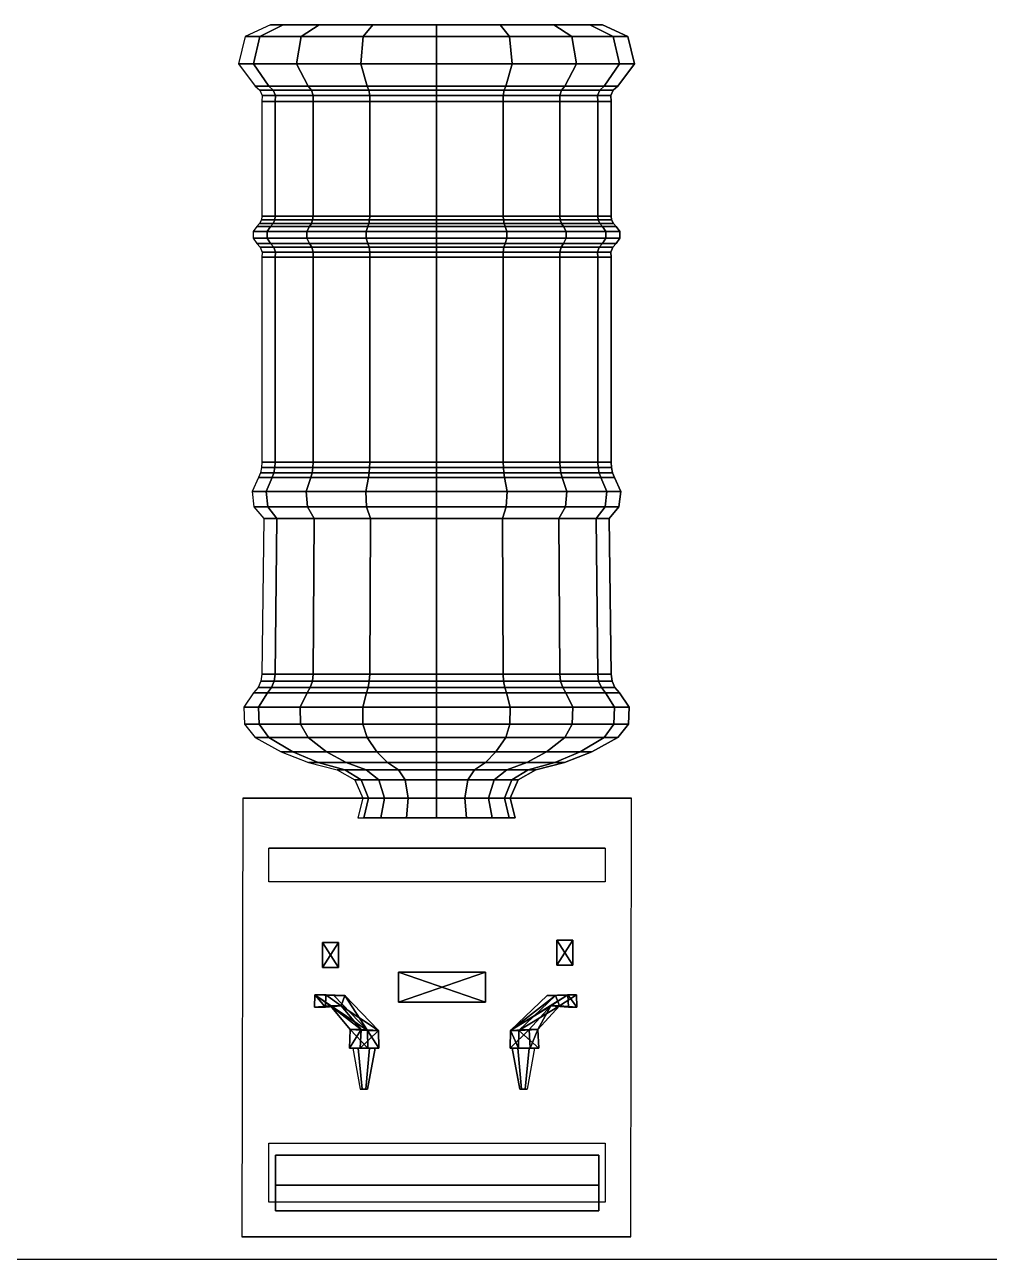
# Model space of a CAD drawing. Header units: inches. Extents: x 11.8 to 54.3, y 10.8 to 35.6.
# Drawn here: x 35.634 to 36.371, y 16.498 to 17.442 of the extents above; entities that cross this region are included whole.
import ezdxf

# ---------------------------------------------------------------- set-up
doc = ezdxf.new("R2010")
doc.units = ezdxf.units.IN
doc.header["$MEASUREMENT"] = 0
doc.layers.add('02', color=2, linetype='Continuous')
doc.layers.add('1', color=1, linetype='Continuous')

msp = doc.modelspace()

# ---------------------------------------------------------------- linework, layer by layer
at = {"layer": '02', "extrusion": (1e-16, 1, 1e-16), "elevation": 16.51542}
msp.add_lwpolyline([(-36.09687, 0.39072), (-36.09687, 0), (-35.79965, 0), (-35.79965, 0.39072)], close=True, dxfattribs=at)
at = {"layer": '02'}
for points, invisible_edges in [([(35.80027, 16.85072, 0.39082), (35.79965, 16.51542, 0.39072), (36.09687, 16.51542, 0.39072)], 12), ([(35.80027, 16.85072, 0.39082), (36.09727, 16.85072, 0.00082), (35.80027, 16.85072, 0.00082)], 1), ([(35.80027, 16.85072, 0.39082), (36.09727, 16.85072, 0.39082), (36.09727, 16.85072, 0.00082)], 12), ([(35.80027, 16.85072, 0.00082), (36.07727, 16.81252, 0.00082), (35.82027, 16.81252, 0.00082)], 13), ([(35.80027, 16.85072, 0.00082), (36.09727, 16.85072, 0.00082), (36.07727, 16.81252, 0.00082)], 14), ([(36.09687, 16.51542, 0.39072), (36.09727, 16.85072, 0.39082), (35.80027, 16.85072, 0.39082)], 12), ([(35.82027, 16.7868, 0.04178), (36.07727, 16.81252, 0.00082), (36.07727, 16.7868, 0.04178)], 1), ([(36.07727, 16.81252, 0.00082), (35.82027, 16.7868, 0.04178), (35.82027, 16.81252, 0.00082)], 1), ([(35.82527, 16.57803, 0.03082), (35.82527, 16.55493, -0.02402), (35.82027, 16.58721, 0.04178)], 14), ([(35.82027, 16.54207, -0.03937), (35.82027, 16.58721, 0.04178), (35.82527, 16.55493, -0.02402)], 14), ([(36.07227, 16.57803, 0.03082), (35.82527, 16.57803, 0.03082), (35.82027, 16.58721, 0.04178)], 14), ([(36.07227, 16.57803, 0.03082), (35.82027, 16.58721, 0.04178), (36.07727, 16.58721, 0.04178)], 13), ([(36.07227, 16.55493, -0.02402), (36.07227, 16.57803, 0.03082), (36.07727, 16.58721, 0.04178)], 14), ([(36.07227, 16.55493, -0.02402), (36.07727, 16.58721, 0.04178), (36.07727, 16.54207, -0.03937)], 13), ([(35.82527, 16.57803, 0.03082), (35.82527, 16.5355, 0.03082), (35.82527, 16.5355, -0.02402)], 12), ([(35.82527, 16.5355, -0.02402), (35.82527, 16.55493, -0.02402), (35.82527, 16.57803, 0.03082)], 12), ([(35.82527, 16.57803, 0.03082), (36.07227, 16.5355, 0.03082), (35.82527, 16.5355, 0.03082)], 1), ([(36.07227, 16.5355, 0.03082), (35.82527, 16.57803, 0.03082), (36.07227, 16.57803, 0.03082)], 1), ([(36.07227, 16.55493, -0.02402), (36.07227, 16.5355, 0.03082), (36.07227, 16.57803, 0.03082)], 1), ([(36.07727, 16.54207, -0.03937), (35.82027, 16.54207, -0.03937), (36.07227, 16.55493, -0.02402)], 14), ([(35.82027, 16.54207, -0.03937), (35.82527, 16.55493, -0.02402), (36.07227, 16.55493, -0.02402)], 13), ([(35.82527, 16.55493, -0.02402), (35.82527, 16.5355, -0.02402), (36.07227, 16.5355, -0.02402)], 12), ([(35.82527, 16.55493, -0.02402), (36.07227, 16.5355, -0.02402), (36.07227, 16.55493, -0.02402)], 1), ([(36.07227, 16.5355, 0.03082), (36.07227, 16.55493, -0.02402), (36.07227, 16.5355, -0.02402)], 1), ([(35.82527, 16.5355, 0.03082), (36.07227, 16.5355, 0.03082), (35.82527, 16.5355, -0.02402)], 2), ([(35.82527, 16.5355, -0.02402), (36.07227, 16.5355, 0.03082), (36.07227, 16.5355, -0.02402)], 1)]:
    msp.add_3dface(points, dxfattribs=dict(at, invisible_edges=invisible_edges))
at = {"layer": '1'}
msp.add_line((33.61524, 16.49834), (53.94144, 16.49834), dxfattribs=at)

# ---------------------------------------------------------------- meshes
mesh = msp.add_polyface(dxfattribs=at)
corners = [(35.87354, 16.72125, 0.03425), (35.87354, 16.72125, 0.05425), (35.87354, 16.74054, 0.03425), (35.87354, 16.74054, 0.05425), (35.86126, 16.72125, 0.03425), (35.86126, 16.72125, 0.05425), (35.86126, 16.74054, 0.05425), (35.86126, 16.74054, 0.03425)]
mesh.append_faces([[corners[k] for k in face] for face in [(2, 1, 0, 0), (2, 4, 7, 7)]], dxfattribs={"vtx0": -1})
mesh.append_faces([[corners[k] for k in face] for face in [(7, 6, 2, 2)]], dxfattribs={"vtx1": -1})
mesh.append_faces([[corners[k] for k in face] for face in [(2, 3, 1, 1), (1, 5, 4, 4), (4, 0, 1, 1), (4, 5, 6, 6), (6, 7, 4, 4), (6, 3, 2, 2), (2, 0, 4, 4), (1, 3, 6, 6), (6, 5, 1, 1)]], dxfattribs={"vtx2": -1, "vtx3": -1})
mesh = msp.add_polyface(dxfattribs=at)
corners = [(36.05252, 16.723, 0.05425), (36.05252, 16.74229, 0.05425), (36.05252, 16.74229, 0.03425), (36.05252, 16.723, 0.03425), (36.04024, 16.723, 0.03425), (36.04024, 16.723, 0.05425), (36.04024, 16.74229, 0.03425), (36.04024, 16.74229, 0.05425)]
mesh.append_faces([[corners[k] for k in face] for face in [(4, 7, 6, 6)]], dxfattribs={"vtx0": -1})
mesh.append_faces([[corners[k] for k in face] for face in [(3, 0, 4, 4), (5, 0, 7, 7)]], dxfattribs={"vtx1": -1})
mesh.append_faces([[corners[k] for k in face] for face in [(2, 1, 0, 0), (0, 3, 2, 2), (0, 5, 4, 4), (4, 5, 7, 7), (7, 1, 2, 2), (2, 6, 7, 7), (2, 3, 4, 4), (4, 6, 2, 2), (0, 1, 7, 7)]], dxfattribs={"vtx2": -1, "vtx3": -1})
mesh = msp.add_polyface(dxfattribs=at)
corners = [(35.98584, 16.69494, 0.05844), (35.98584, 16.71774, 0.05844), (35.98584, 16.71774, 0.03844), (35.98584, 16.69494, 0.03844), (35.91917, 16.69494, 0.03844), (35.91917, 16.69494, 0.05844), (35.91917, 16.71774, 0.03844), (35.91917, 16.71774, 0.05844)]
mesh.append_faces([[corners[k] for k in face] for face in [(4, 7, 6, 6)]], dxfattribs={"vtx0": -1})
mesh.append_faces([[corners[k] for k in face] for face in [(3, 0, 4, 4), (5, 0, 7, 7)]], dxfattribs={"vtx1": -1})
mesh.append_faces([[corners[k] for k in face] for face in [(2, 1, 0, 0), (0, 3, 2, 2), (0, 5, 4, 4), (4, 5, 7, 7), (7, 1, 2, 2), (2, 6, 7, 7), (2, 3, 4, 4), (4, 6, 2, 2), (0, 1, 7, 7)]], dxfattribs={"vtx2": -1, "vtx3": -1})
mesh = msp.add_polyface(dxfattribs=at)
corners = [(35.89006, 16.65982, 0.02763), (35.88176, 16.65982, 0.03949), (35.90422, 16.65982, 0.03754), (35.89592, 16.65982, 0.0494), (35.89071, 16.67388, 0.0281), (35.88242, 16.67388, 0.03995), (35.86727, 16.69196, 0.02935), (35.87557, 16.69196, 0.0175), (35.86338, 16.69115, 0.00897), (35.85509, 16.69115, 0.02083), (35.86371, 16.70039, 0.0092), (35.85542, 16.70039, 0.02106), (35.8782, 16.69999, 0.01934), (35.86991, 16.69999, 0.0312), (35.89559, 16.67308, 0.04917), (35.90389, 16.67308, 0.03731)]
mesh.append_faces([[corners[k] for k in face] for face in [(2, 1, 0, 0), (8, 11, 10, 10)]], dxfattribs={"vtx0": -1})
mesh.append_faces([[corners[k] for k in face] for face in [(6, 14, 11, 11)]], dxfattribs={"vtx0": -1, "vtx1": -1, "vtx2": -1, "vtx3": -1})
mesh.append_faces([[corners[k] for k in face] for face in [(7, 12, 15, 15), (7, 10, 12, 12), (5, 3, 14, 14)]], dxfattribs={"vtx0": -1, "vtx2": -1, "vtx3": -1})
mesh.append_faces([[corners[k] for k in face] for face in [(7, 6, 8, 8), (15, 14, 2, 2)]], dxfattribs={"vtx1": -1})
mesh.append_faces([[corners[k] for k in face] for face in [(0, 4, 15, 15), (4, 7, 15, 15), (6, 5, 14, 14)]], dxfattribs={"vtx1": -1, "vtx2": -1, "vtx3": -1})
mesh.append_faces([[corners[k] for k in face] for face in [(2, 3, 1, 1), (1, 5, 4, 4), (4, 0, 1, 1), (4, 5, 6, 6), (6, 7, 4, 4), (6, 9, 8, 8), (8, 9, 11, 11), (11, 13, 12, 12), (12, 10, 11, 11), (12, 13, 14, 14), (14, 15, 12, 12), (14, 3, 2, 2), (15, 2, 0, 0), (7, 8, 10, 10), (11, 9, 6, 6), (14, 13, 11, 11), (5, 1, 3, 3)]], dxfattribs={"vtx2": -1, "vtx3": -1})
mesh = msp.add_polyface(dxfattribs=at)
corners = [(36.02642, 16.65982, 0.0405), (36.01995, 16.65982, 0.02756), (36.01096, 16.65982, 0.04823), (36.00449, 16.65982, 0.03529), (36.0257, 16.67388, 0.04086), (36.01923, 16.67388, 0.02792), (36.03577, 16.69196, 0.01965), (36.04224, 16.69196, 0.0326), (36.05554, 16.69115, 0.02595), (36.04907, 16.69115, 0.01301), (36.05518, 16.70039, 0.02613), (36.04871, 16.70039, 0.01319), (36.03936, 16.69999, 0.03403), (36.03289, 16.69999, 0.02109), (36.00485, 16.67308, 0.03511), (36.01132, 16.67308, 0.04805)]
mesh.append_faces([[corners[k] for k in face] for face in [(2, 1, 0, 0), (8, 11, 10, 10)]], dxfattribs={"vtx0": -1})
mesh.append_faces([[corners[k] for k in face] for face in [(6, 14, 11, 11)]], dxfattribs={"vtx0": -1, "vtx1": -1, "vtx2": -1, "vtx3": -1})
mesh.append_faces([[corners[k] for k in face] for face in [(7, 12, 15, 15), (7, 10, 12, 12), (5, 3, 14, 14)]], dxfattribs={"vtx0": -1, "vtx2": -1, "vtx3": -1})
mesh.append_faces([[corners[k] for k in face] for face in [(7, 6, 8, 8), (15, 14, 2, 2)]], dxfattribs={"vtx1": -1})
mesh.append_faces([[corners[k] for k in face] for face in [(0, 4, 15, 15), (4, 7, 15, 15), (6, 5, 14, 14)]], dxfattribs={"vtx1": -1, "vtx2": -1, "vtx3": -1})
mesh.append_faces([[corners[k] for k in face] for face in [(2, 3, 1, 1), (1, 5, 4, 4), (4, 0, 1, 1), (4, 5, 6, 6), (6, 7, 4, 4), (6, 9, 8, 8), (8, 9, 11, 11), (11, 13, 12, 12), (12, 10, 11, 11), (12, 13, 14, 14), (14, 15, 12, 12), (14, 3, 2, 2), (15, 2, 0, 0), (7, 8, 10, 10), (11, 9, 6, 6), (14, 13, 11, 11), (5, 1, 3, 3)]], dxfattribs={"vtx2": -1, "vtx3": -1})
mesh = msp.add_polymesh((9, 9), dxfattribs=at)
for k, corner in enumerate([(35.9483, 17.44185, 0.26377), (35.82148, 17.44185, 0.26377), (35.80217, 17.43272, 0.26377), (35.79699, 17.412, 0.26377), (35.80972, 17.39485, 0.26377), (35.81319, 17.39186, 0.26377), (35.81505, 17.38768, 0.26377), (35.81494, 17.3831, 0.26377), (35.81494, 17.29558, 0.26377), (35.9483, 17.44185, 0.26377), (35.83113, 17.44185, 0.21524), (35.8133, 17.43272, 0.20785), (35.80851, 17.412, 0.20587), (35.82027, 17.39485, 0.21074), (35.82347, 17.39186, 0.21207), (35.82519, 17.38768, 0.21278), (35.8251, 17.3831, 0.21274), (35.8251, 17.29558, 0.21274), (35.9483, 17.44185, 0.26377), (35.85862, 17.44185, 0.17409), (35.84497, 17.43272, 0.16044), (35.84131, 17.412, 0.15678), (35.85031, 17.39485, 0.16578), (35.85276, 17.39186, 0.16823), (35.85408, 17.38768, 0.16955), (35.854, 17.3831, 0.16947), (35.854, 17.29558, 0.16947), (35.9483, 17.44185, 0.26377), (35.89977, 17.44185, 0.1466), (35.89238, 17.43272, 0.12877), (35.8904, 17.412, 0.12398), (35.89527, 17.39485, 0.13574), (35.8966, 17.39186, 0.13894), (35.89731, 17.38768, 0.14066), (35.89727, 17.3831, 0.14056), (35.89727, 17.29558, 0.14056), (35.9483, 17.44185, 0.26377), (35.9483, 17.44185, 0.13695), (35.9483, 17.43272, 0.11764), (35.9483, 17.412, 0.11246), (35.9483, 17.39485, 0.12519), (35.9483, 17.39186, 0.12866), (35.9483, 17.38768, 0.13052), (35.9483, 17.3831, 0.13041), (35.9483, 17.29558, 0.13041), (35.9483, 17.44185, 0.26377), (35.99684, 17.44185, 0.1466), (36.00422, 17.43272, 0.12877), (36.00621, 17.412, 0.12398), (36.00134, 17.39485, 0.13574), (36.00001, 17.39186, 0.13894), (35.9993, 17.38768, 0.14066), (35.99934, 17.3831, 0.14056), (35.99934, 17.29558, 0.14056), (35.9483, 17.44185, 0.26377), (36.03798, 17.44185, 0.17409), (36.05163, 17.43272, 0.16044), (36.0553, 17.412, 0.15678), (36.0463, 17.39485, 0.16578), (36.04384, 17.39186, 0.16823), (36.04253, 17.38768, 0.16955), (36.0426, 17.3831, 0.16947), (36.0426, 17.29558, 0.16947), (35.9483, 17.44185, 0.26377), (36.06547, 17.44185, 0.21524), (36.08331, 17.43272, 0.20785), (36.0881, 17.412, 0.20587), (36.07634, 17.39485, 0.21074), (36.07313, 17.39186, 0.21207), (36.07141, 17.38768, 0.21278), (36.07151, 17.3831, 0.21274), (36.07151, 17.29558, 0.21274), (35.9483, 17.44185, 0.26377), (36.07513, 17.44185, 0.26377), (36.09443, 17.43272, 0.26377), (36.09962, 17.412, 0.26377), (36.08689, 17.39485, 0.26377), (36.08342, 17.39186, 0.26377), (36.08156, 17.38768, 0.26377), (36.08166, 17.3831, 0.26377), (36.08166, 17.29558, 0.26377)]):
    mesh.set_mesh_vertex(divmod(k, 9), corner)
mesh = msp.add_polymesh((8, 9), dxfattribs=at)
for k, corner in enumerate([(35.9483, 17.44185, 0.26377), (36.07513, 17.44185, 0.26377), (36.09443, 17.43272, 0.26377), (36.09962, 17.412, 0.26377), (36.08689, 17.39485, 0.26377), (36.08342, 17.39186, 0.26377), (36.08156, 17.38768, 0.26377), (36.08166, 17.3831, 0.26377), (36.08166, 17.29558, 0.26377), (35.9483, 17.44185, 0.26377), (36.06547, 17.44185, 0.31231), (36.08331, 17.43272, 0.31969), (36.0881, 17.412, 0.32168), (36.07634, 17.39485, 0.31681), (36.07313, 17.39186, 0.31548), (36.07141, 17.38768, 0.31477), (36.07151, 17.3831, 0.31481), (36.07151, 17.29558, 0.31481), (35.9483, 17.44185, 0.26377), (36.03798, 17.44185, 0.35345), (36.05163, 17.43272, 0.3671), (36.0553, 17.412, 0.37077), (36.0463, 17.39485, 0.36177), (36.04384, 17.39186, 0.35931), (36.04253, 17.38768, 0.358), (36.0426, 17.3831, 0.35807), (36.0426, 17.29558, 0.35807), (35.9483, 17.44185, 0.26377), (35.99684, 17.44185, 0.38094), (36.00422, 17.43272, 0.39878), (36.00621, 17.412, 0.40357), (36.00134, 17.39485, 0.39181), (36.00001, 17.39186, 0.3886), (35.9993, 17.38768, 0.38688), (35.99934, 17.3831, 0.38698), (35.99934, 17.29558, 0.38698), (35.9483, 17.44185, 0.26377), (35.9483, 17.44185, 0.3906), (35.9483, 17.43272, 0.4099), (35.9483, 17.412, 0.41509), (35.9483, 17.39485, 0.40236), (35.9483, 17.39186, 0.39889), (35.9483, 17.38768, 0.39703), (35.9483, 17.3831, 0.39713), (35.9483, 17.29558, 0.39713), (35.9483, 17.44185, 0.26377), (35.89977, 17.44185, 0.38094), (35.89238, 17.43272, 0.39878), (35.8904, 17.412, 0.40357), (35.89527, 17.39485, 0.39181), (35.8966, 17.39186, 0.3886), (35.89731, 17.38768, 0.38688), (35.89727, 17.3831, 0.38698), (35.89727, 17.29558, 0.38698), (35.9483, 17.44185, 0.26377), (35.85862, 17.44185, 0.35345), (35.84497, 17.43272, 0.3671), (35.84131, 17.412, 0.37077), (35.85031, 17.39485, 0.36177), (35.85276, 17.39186, 0.35931), (35.85408, 17.38768, 0.358), (35.854, 17.3831, 0.35807), (35.854, 17.29558, 0.35807), (35.9483, 17.44185, 0.26377), (35.83113, 17.44185, 0.31231), (35.8133, 17.43272, 0.31969), (35.80851, 17.412, 0.32168), (35.82027, 17.39485, 0.31681), (35.82347, 17.39186, 0.31548), (35.82519, 17.38768, 0.31477), (35.8251, 17.3831, 0.31481), (35.8251, 17.29558, 0.31481)]):
    mesh.set_mesh_vertex(divmod(k, 9), corner)
mesh = msp.add_polymesh((9, 9), dxfattribs=at)
for k, corner in enumerate([(35.81494, 17.29558, 0.26377), (35.81448, 17.2926, 0.26377), (35.81313, 17.2899, 0.26377), (35.81102, 17.28774, 0.26377), (35.80814, 17.28369, 0.26377), (35.80814, 17.27873, 0.26377), (35.81102, 17.27468, 0.26377), (35.81365, 17.27179, 0.26377), (35.81502, 17.26813, 0.26377), (35.8251, 17.29558, 0.21274), (35.82467, 17.2926, 0.21256), (35.82342, 17.2899, 0.21204), (35.82147, 17.28774, 0.21124), (35.81881, 17.28369, 0.21014), (35.81881, 17.27873, 0.21014), (35.82147, 17.27468, 0.21124), (35.8239, 17.27179, 0.21224), (35.82517, 17.26813, 0.21277), (35.854, 17.29558, 0.16947), (35.85368, 17.2926, 0.16914), (35.85272, 17.2899, 0.16819), (35.85123, 17.28774, 0.1667), (35.8492, 17.28369, 0.16466), (35.8492, 17.27873, 0.16466), (35.85123, 17.27468, 0.1667), (35.85309, 17.27179, 0.16856), (35.85406, 17.26813, 0.16953), (35.89727, 17.29558, 0.14056), (35.89709, 17.2926, 0.14014), (35.89657, 17.2899, 0.13889), (35.89577, 17.28774, 0.13694), (35.89467, 17.28369, 0.13428), (35.89467, 17.27873, 0.13428), (35.89577, 17.27468, 0.13694), (35.89677, 17.27179, 0.13937), (35.8973, 17.26813, 0.14064), (35.9483, 17.29558, 0.13041), (35.9483, 17.2926, 0.12995), (35.9483, 17.2899, 0.1286), (35.9483, 17.28774, 0.12649), (35.9483, 17.28369, 0.12361), (35.9483, 17.27873, 0.12361), (35.9483, 17.27468, 0.12649), (35.9483, 17.27179, 0.12912), (35.9483, 17.26813, 0.13049), (35.99934, 17.29558, 0.14056), (35.99952, 17.2926, 0.14014), (36.00003, 17.2899, 0.13889), (36.00084, 17.28774, 0.13694), (36.00194, 17.28369, 0.13428), (36.00194, 17.27873, 0.13428), (36.00084, 17.27468, 0.13694), (35.99983, 17.27179, 0.13937), (35.99931, 17.26813, 0.14064), (36.0426, 17.29558, 0.16947), (36.04293, 17.2926, 0.16914), (36.04389, 17.2899, 0.16819), (36.04537, 17.28774, 0.1667), (36.04741, 17.28369, 0.16466), (36.04741, 17.27873, 0.16466), (36.04537, 17.27468, 0.1667), (36.04352, 17.27179, 0.16856), (36.04255, 17.26813, 0.16953), (36.07151, 17.29558, 0.21274), (36.07194, 17.2926, 0.21256), (36.07319, 17.2899, 0.21204), (36.07513, 17.28774, 0.21124), (36.07779, 17.28369, 0.21014), (36.07779, 17.27873, 0.21014), (36.07513, 17.27468, 0.21124), (36.07271, 17.27179, 0.21224), (36.07144, 17.26813, 0.21277), (36.08166, 17.29558, 0.26377), (36.08213, 17.2926, 0.26377), (36.08348, 17.2899, 0.26377), (36.08558, 17.28774, 0.26377), (36.08846, 17.28369, 0.26377), (36.08846, 17.27873, 0.26377), (36.08558, 17.27468, 0.26377), (36.08296, 17.27179, 0.26377), (36.08158, 17.26813, 0.26377)]):
    mesh.set_mesh_vertex(divmod(k, 9), corner)
mesh = msp.add_polymesh((8, 9), dxfattribs=at)
for k, corner in enumerate([(36.08166, 17.29558, 0.26377), (36.08213, 17.2926, 0.26377), (36.08348, 17.2899, 0.26377), (36.08558, 17.28774, 0.26377), (36.08846, 17.28369, 0.26377), (36.08846, 17.27873, 0.26377), (36.08558, 17.27468, 0.26377), (36.08296, 17.27179, 0.26377), (36.08158, 17.26813, 0.26377), (36.07151, 17.29558, 0.31481), (36.07194, 17.2926, 0.31498), (36.07319, 17.2899, 0.3155), (36.07513, 17.28774, 0.31631), (36.07779, 17.28369, 0.31741), (36.07779, 17.27873, 0.31741), (36.07513, 17.27468, 0.31631), (36.07271, 17.27179, 0.3153), (36.07144, 17.26813, 0.31478), (36.0426, 17.29558, 0.35807), (36.04293, 17.2926, 0.3584), (36.04389, 17.2899, 0.35935), (36.04537, 17.28774, 0.36084), (36.04741, 17.28369, 0.36288), (36.04741, 17.27873, 0.36288), (36.04537, 17.27468, 0.36084), (36.04352, 17.27179, 0.35899), (36.04255, 17.26813, 0.35802), (35.99934, 17.29558, 0.38698), (35.99952, 17.2926, 0.38741), (36.00003, 17.2899, 0.38866), (36.00084, 17.28774, 0.3906), (36.00194, 17.28369, 0.39326), (36.00194, 17.27873, 0.39326), (36.00084, 17.27468, 0.3906), (35.99983, 17.27179, 0.38817), (35.99931, 17.26813, 0.38691), (35.9483, 17.29558, 0.39713), (35.9483, 17.2926, 0.3976), (35.9483, 17.2899, 0.39895), (35.9483, 17.28774, 0.40105), (35.9483, 17.28369, 0.40393), (35.9483, 17.27873, 0.40393), (35.9483, 17.27468, 0.40105), (35.9483, 17.27179, 0.39842), (35.9483, 17.26813, 0.39705), (35.89727, 17.29558, 0.38698), (35.89709, 17.2926, 0.38741), (35.89657, 17.2899, 0.38866), (35.89577, 17.28774, 0.3906), (35.89467, 17.28369, 0.39326), (35.89467, 17.27873, 0.39326), (35.89577, 17.27468, 0.3906), (35.89677, 17.27179, 0.38817), (35.8973, 17.26813, 0.38691), (35.854, 17.29558, 0.35807), (35.85368, 17.2926, 0.3584), (35.85272, 17.2899, 0.35935), (35.85123, 17.28774, 0.36084), (35.8492, 17.28369, 0.36288), (35.8492, 17.27873, 0.36288), (35.85123, 17.27468, 0.36084), (35.85309, 17.27179, 0.35899), (35.85406, 17.26813, 0.35802), (35.8251, 17.29558, 0.31481), (35.82467, 17.2926, 0.31498), (35.82342, 17.2899, 0.3155), (35.82147, 17.28774, 0.31631), (35.81881, 17.28369, 0.31741), (35.81881, 17.27873, 0.31741), (35.82147, 17.27468, 0.31631), (35.8239, 17.27179, 0.3153), (35.82517, 17.26813, 0.31478)]):
    mesh.set_mesh_vertex(divmod(k, 9), corner)
mesh = msp.add_polymesh((9, 9), dxfattribs=at)
for k, corner in enumerate([(35.81502, 17.26813, 0.26377), (35.81494, 17.26423, 0.26377), (35.81494, 17.10748, 0.26377), (35.81465, 17.10345, 0.26377), (35.81377, 17.0995, 0.26377), (35.81233, 17.09572, 0.26377), (35.8074, 17.08509, 0.26377), (35.80885, 17.07346, 0.26377), (35.81625, 17.06438, 0.26377), (35.82517, 17.26813, 0.21277), (35.8251, 17.26423, 0.21274), (35.8251, 17.10748, 0.21274), (35.82482, 17.10345, 0.21263), (35.82401, 17.0995, 0.21229), (35.82268, 17.09572, 0.21174), (35.81812, 17.08509, 0.20985), (35.81946, 17.07346, 0.21041), (35.8263, 17.06438, 0.21324), (35.85406, 17.26813, 0.16953), (35.854, 17.26423, 0.16947), (35.854, 17.10748, 0.16947), (35.8538, 17.10345, 0.16927), (35.85318, 17.0995, 0.16864), (35.85216, 17.09572, 0.16763), (35.84867, 17.08509, 0.16414), (35.84969, 17.07346, 0.16516), (35.85493, 17.06438, 0.1704), (35.8973, 17.26813, 0.14064), (35.89727, 17.26423, 0.14056), (35.89727, 17.10748, 0.14056), (35.89716, 17.10345, 0.14029), (35.89682, 17.0995, 0.13948), (35.89627, 17.09572, 0.13815), (35.89438, 17.08509, 0.13359), (35.89494, 17.07346, 0.13493), (35.89777, 17.06438, 0.14177), (35.9483, 17.26813, 0.13049), (35.9483, 17.26423, 0.13041), (35.9483, 17.10748, 0.13041), (35.9483, 17.10345, 0.13012), (35.9483, 17.0995, 0.12924), (35.9483, 17.09572, 0.1278), (35.9483, 17.08509, 0.12286), (35.9483, 17.07346, 0.12432), (35.9483, 17.06438, 0.13172), (35.99931, 17.26813, 0.14064), (35.99934, 17.26423, 0.14056), (35.99934, 17.10748, 0.14056), (35.99945, 17.10345, 0.14029), (35.99979, 17.0995, 0.13948), (36.00034, 17.09572, 0.13815), (36.00223, 17.08509, 0.13359), (36.00167, 17.07346, 0.13493), (35.99884, 17.06438, 0.14177), (36.04255, 17.26813, 0.16953), (36.0426, 17.26423, 0.16947), (36.0426, 17.10748, 0.16947), (36.04281, 17.10345, 0.16927), (36.04343, 17.0995, 0.16864), (36.04445, 17.09572, 0.16763), (36.04794, 17.08509, 0.16414), (36.04691, 17.07346, 0.16516), (36.04168, 17.06438, 0.1704), (36.07144, 17.26813, 0.21277), (36.07151, 17.26423, 0.21274), (36.07151, 17.10748, 0.21274), (36.07178, 17.10345, 0.21263), (36.07259, 17.0995, 0.21229), (36.07393, 17.09572, 0.21174), (36.07849, 17.08509, 0.20985), (36.07714, 17.07346, 0.21041), (36.0703, 17.06438, 0.21324), (36.08158, 17.26813, 0.26377), (36.08166, 17.26423, 0.26377), (36.08166, 17.10748, 0.26377), (36.08196, 17.10345, 0.26377), (36.08283, 17.0995, 0.26377), (36.08428, 17.09572, 0.26377), (36.08921, 17.08509, 0.26377), (36.08776, 17.07346, 0.26377), (36.08036, 17.06438, 0.26377)]):
    mesh.set_mesh_vertex(divmod(k, 9), corner)
mesh = msp.add_polymesh((8, 9), dxfattribs=at)
for k, corner in enumerate([(36.08158, 17.26813, 0.26377), (36.08166, 17.26423, 0.26377), (36.08166, 17.10748, 0.26377), (36.08196, 17.10345, 0.26377), (36.08283, 17.0995, 0.26377), (36.08428, 17.09572, 0.26377), (36.08921, 17.08509, 0.26377), (36.08776, 17.07346, 0.26377), (36.08036, 17.06438, 0.26377), (36.07144, 17.26813, 0.31478), (36.07151, 17.26423, 0.31481), (36.07151, 17.10748, 0.31481), (36.07178, 17.10345, 0.31492), (36.07259, 17.0995, 0.31526), (36.07393, 17.09572, 0.31581), (36.07849, 17.08509, 0.3177), (36.07714, 17.07346, 0.31714), (36.0703, 17.06438, 0.31431), (36.04255, 17.26813, 0.35802), (36.0426, 17.26423, 0.35807), (36.0426, 17.10748, 0.35807), (36.04281, 17.10345, 0.35828), (36.04343, 17.0995, 0.3589), (36.04445, 17.09572, 0.35992), (36.04794, 17.08509, 0.36341), (36.04691, 17.07346, 0.36238), (36.04168, 17.06438, 0.35715), (35.99931, 17.26813, 0.38691), (35.99934, 17.26423, 0.38698), (35.99934, 17.10748, 0.38698), (35.99945, 17.10345, 0.38725), (35.99979, 17.0995, 0.38806), (36.00034, 17.09572, 0.3894), (36.00223, 17.08509, 0.39395), (36.00167, 17.07346, 0.39261), (35.99884, 17.06438, 0.38577), (35.9483, 17.26813, 0.39705), (35.9483, 17.26423, 0.39713), (35.9483, 17.10748, 0.39713), (35.9483, 17.10345, 0.39743), (35.9483, 17.0995, 0.3983), (35.9483, 17.09572, 0.39975), (35.9483, 17.08509, 0.40468), (35.9483, 17.07346, 0.40323), (35.9483, 17.06438, 0.39582), (35.8973, 17.26813, 0.38691), (35.89727, 17.26423, 0.38698), (35.89727, 17.10748, 0.38698), (35.89716, 17.10345, 0.38725), (35.89682, 17.0995, 0.38806), (35.89627, 17.09572, 0.3894), (35.89438, 17.08509, 0.39395), (35.89494, 17.07346, 0.39261), (35.89777, 17.06438, 0.38577), (35.85406, 17.26813, 0.35802), (35.854, 17.26423, 0.35807), (35.854, 17.10748, 0.35807), (35.8538, 17.10345, 0.35828), (35.85318, 17.0995, 0.3589), (35.85216, 17.09572, 0.35992), (35.84867, 17.08509, 0.36341), (35.84969, 17.07346, 0.36238), (35.85493, 17.06438, 0.35715), (35.82517, 17.26813, 0.31478), (35.8251, 17.26423, 0.31481), (35.8251, 17.10748, 0.31481), (35.82482, 17.10345, 0.31492), (35.82401, 17.0995, 0.31526), (35.82268, 17.09572, 0.31581), (35.81812, 17.08509, 0.3177), (35.81946, 17.07346, 0.31714), (35.8263, 17.06438, 0.31431)]):
    mesh.set_mesh_vertex(divmod(k, 9), corner)
mesh = msp.add_polymesh((9, 9), dxfattribs=at)
for k, corner in enumerate([(35.81625, 17.06438, 0.26377), (35.81494, 16.94551, 0.26377), (35.81418, 16.94016, 0.26377), (35.81194, 16.93523, 0.26377), (35.80841, 16.93114, 0.26377), (35.80102, 16.92038, 0.26377), (35.80152, 16.90734, 0.26377), (35.80972, 16.89718, 0.26377), (35.82949, 16.8862, 0.26377), (35.8263, 17.06438, 0.21324), (35.8251, 16.94551, 0.21274), (35.82439, 16.94016, 0.21244), (35.82232, 16.93523, 0.21159), (35.81906, 16.93114, 0.21024), (35.81223, 16.92038, 0.20741), (35.81269, 16.90734, 0.2076), (35.82027, 16.89718, 0.21074), (35.83853, 16.8862, 0.2183), (35.85493, 17.06438, 0.1704), (35.854, 16.94551, 0.16947), (35.85346, 16.94016, 0.16893), (35.85188, 16.93523, 0.16735), (35.84938, 16.93114, 0.16485), (35.84416, 16.92038, 0.15963), (35.84451, 16.90734, 0.15998), (35.85031, 16.89718, 0.16578), (35.86429, 16.8862, 0.17976), (35.89777, 17.06438, 0.14177), (35.89727, 16.94551, 0.14056), (35.89698, 16.94016, 0.13986), (35.89612, 16.93523, 0.13779), (35.89477, 16.93114, 0.13453), (35.89194, 16.92038, 0.1277), (35.89213, 16.90734, 0.12816), (35.89527, 16.89718, 0.13574), (35.90283, 16.8862, 0.154), (35.9483, 17.06438, 0.13172), (35.9483, 16.94551, 0.13041), (35.9483, 16.94016, 0.12965), (35.9483, 16.93523, 0.12741), (35.9483, 16.93114, 0.12388), (35.9483, 16.92038, 0.11649), (35.9483, 16.90734, 0.11699), (35.9483, 16.89718, 0.12519), (35.9483, 16.8862, 0.14496), (35.99884, 17.06438, 0.14177), (35.99934, 16.94551, 0.14056), (35.99963, 16.94016, 0.13986), (36.00049, 16.93523, 0.13779), (36.00184, 16.93114, 0.13453), (36.00467, 16.92038, 0.1277), (36.00447, 16.90734, 0.12816), (36.00134, 16.89718, 0.13574), (35.99377, 16.8862, 0.154), (36.04168, 17.06438, 0.1704), (36.0426, 16.94551, 0.16947), (36.04314, 16.94016, 0.16893), (36.04473, 16.93523, 0.16735), (36.04722, 16.93114, 0.16485), (36.05245, 16.92038, 0.15963), (36.05209, 16.90734, 0.15998), (36.0463, 16.89718, 0.16578), (36.03232, 16.8862, 0.17976), (36.0703, 17.06438, 0.21324), (36.07151, 16.94551, 0.21274), (36.07222, 16.94016, 0.21244), (36.07429, 16.93523, 0.21159), (36.07755, 16.93114, 0.21024), (36.08438, 16.92038, 0.20741), (36.08391, 16.90734, 0.2076), (36.07634, 16.89718, 0.21074), (36.05807, 16.8862, 0.2183), (36.08036, 17.06438, 0.26377), (36.08166, 16.94551, 0.26377), (36.08243, 16.94016, 0.26377), (36.08467, 16.93523, 0.26377), (36.0882, 16.93114, 0.26377), (36.09559, 16.92038, 0.26377), (36.09509, 16.90734, 0.26377), (36.08689, 16.89718, 0.26377), (36.06712, 16.8862, 0.26377)]):
    mesh.set_mesh_vertex(divmod(k, 9), corner)
mesh = msp.add_polymesh((8, 9), dxfattribs=at)
for k, corner in enumerate([(36.08036, 17.06438, 0.26377), (36.08166, 16.94551, 0.26377), (36.08243, 16.94016, 0.26377), (36.08467, 16.93523, 0.26377), (36.0882, 16.93114, 0.26377), (36.09559, 16.92038, 0.26377), (36.09509, 16.90734, 0.26377), (36.08689, 16.89718, 0.26377), (36.06712, 16.8862, 0.26377), (36.0703, 17.06438, 0.31431), (36.07151, 16.94551, 0.31481), (36.07222, 16.94016, 0.3151), (36.07429, 16.93523, 0.31596), (36.07755, 16.93114, 0.31731), (36.08438, 16.92038, 0.32014), (36.08391, 16.90734, 0.31994), (36.07634, 16.89718, 0.31681), (36.05807, 16.8862, 0.30924), (36.04168, 17.06438, 0.35715), (36.0426, 16.94551, 0.35807), (36.04314, 16.94016, 0.35861), (36.04473, 16.93523, 0.3602), (36.04722, 16.93114, 0.36269), (36.05245, 16.92038, 0.36792), (36.05209, 16.90734, 0.36756), (36.0463, 16.89718, 0.36177), (36.03232, 16.8862, 0.34779), (35.99884, 17.06438, 0.38577), (35.99934, 16.94551, 0.38698), (35.99963, 16.94016, 0.38769), (36.00049, 16.93523, 0.38976), (36.00184, 16.93114, 0.39302), (36.00467, 16.92038, 0.39985), (36.00447, 16.90734, 0.39938), (36.00134, 16.89718, 0.39181), (35.99377, 16.8862, 0.37354), (35.9483, 17.06438, 0.39582), (35.9483, 16.94551, 0.39713), (35.9483, 16.94016, 0.3979), (35.9483, 16.93523, 0.40014), (35.9483, 16.93114, 0.40367), (35.9483, 16.92038, 0.41106), (35.9483, 16.90734, 0.41055), (35.9483, 16.89718, 0.40236), (35.9483, 16.8862, 0.38259), (35.89777, 17.06438, 0.38577), (35.89727, 16.94551, 0.38698), (35.89698, 16.94016, 0.38769), (35.89612, 16.93523, 0.38976), (35.89477, 16.93114, 0.39302), (35.89194, 16.92038, 0.39985), (35.89213, 16.90734, 0.39938), (35.89527, 16.89718, 0.39181), (35.90283, 16.8862, 0.37354), (35.85493, 17.06438, 0.35715), (35.854, 16.94551, 0.35807), (35.85346, 16.94016, 0.35861), (35.85188, 16.93523, 0.3602), (35.84938, 16.93114, 0.36269), (35.84416, 16.92038, 0.36792), (35.84451, 16.90734, 0.36756), (35.85031, 16.89718, 0.36177), (35.86429, 16.8862, 0.34779), (35.8263, 17.06438, 0.31431), (35.8251, 16.94551, 0.31481), (35.82439, 16.94016, 0.3151), (35.82232, 16.93523, 0.31596), (35.81906, 16.93114, 0.31731), (35.81223, 16.92038, 0.32014), (35.81269, 16.90734, 0.31994), (35.82027, 16.89718, 0.31681), (35.83853, 16.8862, 0.30924)]):
    mesh.set_mesh_vertex(divmod(k, 9), corner)
mesh = msp.add_polymesh((9, 6), dxfattribs=at)
for k, corner in enumerate([(35.82949, 16.8862, 0.26377), (35.85052, 16.87788, 0.26377), (35.87245, 16.87236, 0.26377), (35.88589, 16.86485, 0.26377), (35.89195, 16.8507, 0.26377), (35.88813, 16.83578, 0.26377), (35.83853, 16.8862, 0.2183), (35.85796, 16.87788, 0.22635), (35.87822, 16.87236, 0.23474), (35.89064, 16.86485, 0.23989), (35.89624, 16.8507, 0.24221), (35.89271, 16.83578, 0.24075), (35.86429, 16.8862, 0.17976), (35.87916, 16.87788, 0.19463), (35.89466, 16.87236, 0.21013), (35.90417, 16.86485, 0.21964), (35.90846, 16.8507, 0.22393), (35.90575, 16.83578, 0.22122), (35.90283, 16.8862, 0.154), (35.91088, 16.87788, 0.17343), (35.91927, 16.87236, 0.19369), (35.92442, 16.86485, 0.20611), (35.92674, 16.8507, 0.21171), (35.92528, 16.83578, 0.20818), (35.9483, 16.8862, 0.14496), (35.9483, 16.87788, 0.16599), (35.9483, 16.87236, 0.18792), (35.9483, 16.86485, 0.20136), (35.9483, 16.8507, 0.20742), (35.9483, 16.83578, 0.2036), (35.99377, 16.8862, 0.154), (35.98572, 16.87788, 0.17343), (35.97733, 16.87236, 0.19369), (35.97219, 16.86485, 0.20611), (35.96987, 16.8507, 0.21171), (35.97133, 16.83578, 0.20818), (36.03232, 16.8862, 0.17976), (36.01745, 16.87788, 0.19463), (36.00194, 16.87236, 0.21013), (35.99244, 16.86485, 0.21964), (35.98815, 16.8507, 0.22393), (35.99085, 16.83578, 0.22122), (36.05807, 16.8862, 0.2183), (36.03865, 16.87788, 0.22635), (36.01838, 16.87236, 0.23474), (36.00597, 16.86485, 0.23989), (36.00036, 16.8507, 0.24221), (36.0039, 16.83578, 0.24075), (36.06712, 16.8862, 0.26377), (36.04609, 16.87788, 0.26377), (36.02416, 16.87236, 0.26377), (36.01072, 16.86485, 0.26377), (36.00465, 16.8507, 0.26377), (36.00848, 16.83578, 0.26377)]):
    mesh.set_mesh_vertex(divmod(k, 6), corner)
mesh = msp.add_polymesh((8, 6), dxfattribs=at)
for k, corner in enumerate([(36.06712, 16.8862, 0.26377), (36.04609, 16.87788, 0.26377), (36.02416, 16.87236, 0.26377), (36.01072, 16.86485, 0.26377), (36.00465, 16.8507, 0.26377), (36.00848, 16.83578, 0.26377), (36.05807, 16.8862, 0.30924), (36.03865, 16.87788, 0.30119), (36.01838, 16.87236, 0.2928), (36.00597, 16.86485, 0.28766), (36.00036, 16.8507, 0.28534), (36.0039, 16.83578, 0.2868), (36.03232, 16.8862, 0.34779), (36.01745, 16.87788, 0.33292), (36.00194, 16.87236, 0.31741), (35.99244, 16.86485, 0.30791), (35.98815, 16.8507, 0.30362), (35.99085, 16.83578, 0.30632), (35.99377, 16.8862, 0.37354), (35.98572, 16.87788, 0.35412), (35.97733, 16.87236, 0.33385), (35.97219, 16.86485, 0.32144), (35.96987, 16.8507, 0.31583), (35.97133, 16.83578, 0.31937), (35.9483, 16.8862, 0.38259), (35.9483, 16.87788, 0.36156), (35.9483, 16.87236, 0.33963), (35.9483, 16.86485, 0.32619), (35.9483, 16.8507, 0.32012), (35.9483, 16.83578, 0.32395), (35.90283, 16.8862, 0.37354), (35.91088, 16.87788, 0.35412), (35.91927, 16.87236, 0.33385), (35.92442, 16.86485, 0.32144), (35.92674, 16.8507, 0.31583), (35.92528, 16.83578, 0.31937), (35.86429, 16.8862, 0.34779), (35.87916, 16.87788, 0.33292), (35.89466, 16.87236, 0.31741), (35.90417, 16.86485, 0.30791), (35.90846, 16.8507, 0.30362), (35.90575, 16.83578, 0.30632), (35.83853, 16.8862, 0.30924), (35.85796, 16.87788, 0.30119), (35.87822, 16.87236, 0.2928), (35.89064, 16.86485, 0.28766), (35.89624, 16.8507, 0.28534), (35.89271, 16.83578, 0.2868)]):
    mesh.set_mesh_vertex(divmod(k, 6), corner)
mesh = msp.add_polymesh((6, 4), dxfattribs=dict(at, m_close=True))
for k, corner in enumerate([(35.89427, 16.6596, 0.03749), (35.88432, 16.6596, 0.03749), (35.89, 16.62834, 0.03749), (35.89284, 16.62834, 0.03749), (35.89356, 16.6596, 0.03872), (35.88858, 16.6596, 0.03011), (35.89142, 16.62834, 0.03503), (35.89284, 16.62834, 0.03749), (35.89213, 16.6596, 0.03872), (35.89711, 16.6596, 0.03011), (35.89427, 16.62834, 0.03503), (35.89284, 16.62834, 0.03749), (35.89142, 16.6596, 0.03749), (35.90137, 16.6596, 0.03749), (35.89569, 16.62834, 0.03749), (35.89284, 16.62834, 0.03749), (35.89213, 16.6596, 0.03626), (35.89711, 16.6596, 0.04488), (35.89427, 16.62834, 0.03995), (35.89284, 16.62834, 0.03749), (35.89356, 16.6596, 0.03626), (35.88858, 16.6596, 0.04488), (35.89142, 16.62834, 0.03995), (35.89284, 16.62834, 0.03749)]):
    mesh.set_mesh_vertex(divmod(k, 4), corner)
mesh = msp.add_polymesh((6, 4), dxfattribs=dict(at, m_close=True))
for k, corner in enumerate([(36.01335, 16.6596, 0.03749), (36.0233, 16.6596, 0.03749), (36.01762, 16.62834, 0.03749), (36.01477, 16.62834, 0.03749), (36.01406, 16.6596, 0.03626), (36.01904, 16.6596, 0.04488), (36.01619, 16.62834, 0.03995), (36.01477, 16.62834, 0.03749), (36.01548, 16.6596, 0.03626), (36.01051, 16.6596, 0.04488), (36.01335, 16.62834, 0.03995), (36.01477, 16.62834, 0.03749), (36.01619, 16.6596, 0.03749), (36.00625, 16.6596, 0.03749), (36.01193, 16.62834, 0.03749), (36.01477, 16.62834, 0.03749), (36.01548, 16.6596, 0.03872), (36.01051, 16.6596, 0.03011), (36.01335, 16.62834, 0.03503), (36.01477, 16.62834, 0.03749), (36.01406, 16.6596, 0.03872), (36.01904, 16.6596, 0.03011), (36.01619, 16.62834, 0.03503), (36.01477, 16.62834, 0.03749)]):
    mesh.set_mesh_vertex(divmod(k, 4), corner)

doc.saveas('drawing.dxf')
